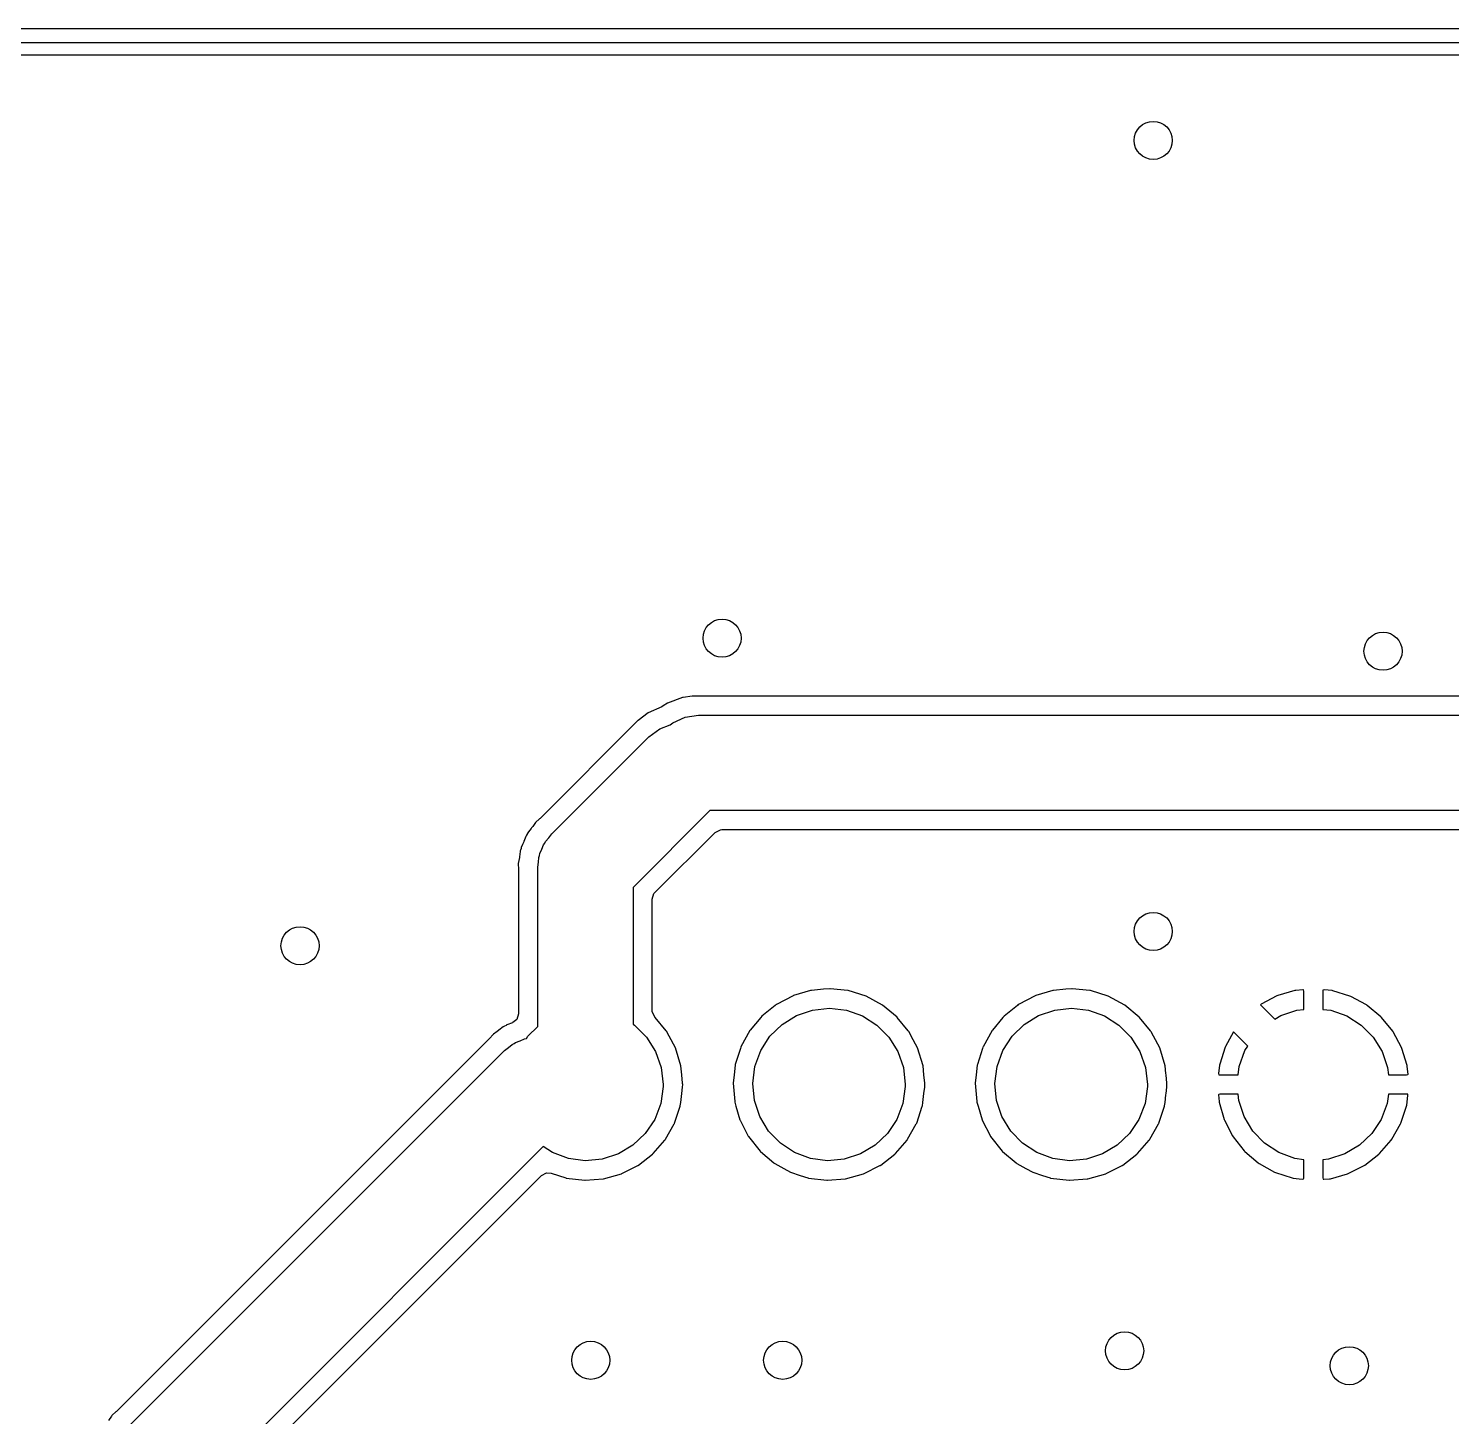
# Model space of a CAD drawing. Extents: x 0.4 to 11.3, y -7.9 to -0.4.
# Drawn here: x 4.63 to 5.218, y -3.177 to -2.603 of the extents above; entities that cross this region are included whole.
import ezdxf

# ---------------------------------------------------------------- set-up
doc = ezdxf.new("R2010")
doc.units = 0
doc.header["$MEASUREMENT"] = 0
doc.layers.add('BLACK', color=7, linetype='CONTINUOUS')

msp = doc.modelspace()

# ---------------------------------------------------------------- linework, layer by layer
at = {"layer": 'BLACK', "linetype": 'CONTINUOUS'}
for p, q in [((3.61811, -2.60335), (7.14, -2.60335)), ((7.13705, -2.60925), (3.62107, -2.60925)), ((3.62992, -2.61419), (7.12821, -2.61419)), ((4.90009, -2.87973), (4.89384, -2.88209)), ((4.90032, -2.8797), (4.90009, -2.87973)), ((4.90414, -2.87924), (4.90032, -2.8797)), ((4.90032, -2.8797), (4.90032, -2.8797)), ((4.90504, -2.87913), (4.90414, -2.87924)), ((5.40578, -2.87913), (4.90504, -2.87913)), ((4.89153, -2.8836), (4.88586, -2.88609)), ((4.89217, -2.88324), (4.89153, -2.8836)), ((4.89384, -2.88209), (4.89217, -2.88324)), ((4.88169, -2.8893), (4.84127, -2.92973)), ((4.88178, -2.88921), (4.88169, -2.8893)), ((4.88586, -2.88609), (4.88178, -2.88921)), ((4.89076, -2.89262), (4.89499, -2.89109)), ((4.89499, -2.89109), (4.89611, -2.89013)), ((4.89611, -2.89013), (4.90119, -2.88782)), ((4.90119, -2.88782), (4.90671, -2.88703)), ((4.90671, -2.88703), (5.40671, -2.88703)), ((4.84608, -2.93608), (4.88608, -2.89608)), ((4.88608, -2.89608), (4.88625, -2.89591)), ((4.88625, -2.89591), (4.89076, -2.89262)), ((4.91144, -2.9264), (4.87969, -2.95815)), ((5.39856, -2.9264), (4.91144, -2.9264)), ((4.83935, -2.93141), (4.83823, -2.93301)), ((4.84108, -2.92991), (4.83935, -2.93141)), ((4.84127, -2.92973), (4.84108, -2.92991)), ((4.83543, -2.93709), (4.8346, -2.93921)), ((4.83552, -2.93687), (4.83543, -2.93709)), ((4.83543, -2.93709), (4.83543, -2.93709)), ((4.83572, -2.93658), (4.83552, -2.93687)), ((4.83609, -2.93594), (4.83572, -2.93658)), ((4.83614, -2.93582), (4.83609, -2.93594)), ((4.83624, -2.93561), (4.83614, -2.93582)), ((4.83614, -2.93582), (4.83614, -2.93582)), ((4.83656, -2.93519), (4.83624, -2.93561)), ((4.83764, -2.93381), (4.83656, -2.93519)), ((4.83779, -2.93363), (4.83764, -2.93381)), ((4.83791, -2.93347), (4.83779, -2.93363)), ((4.83823, -2.93301), (4.83791, -2.93347)), ((4.84355, -2.93919), (4.84488, -2.93769)), ((4.84488, -2.93769), (4.84608, -2.93608)), ((4.88872, -2.96028), (4.91357, -2.93543)), ((4.91357, -2.93543), (4.91572, -2.93434)), ((4.91572, -2.93434), (4.91633, -2.93429)), ((4.91633, -2.93429), (5.39367, -2.93429)), ((4.83306, -2.94332), (4.83276, -2.94558)), ((4.83309, -2.94309), (4.83306, -2.94332)), ((4.83322, -2.94275), (4.83309, -2.94309)), ((4.83342, -2.94205), (4.83322, -2.94275)), ((4.83345, -2.94192), (4.83342, -2.94205)), ((4.83349, -2.94169), (4.83345, -2.94192)), ((4.83402, -2.94051), (4.83349, -2.94169)), ((4.83452, -2.9394), (4.83402, -2.94051)), ((4.8346, -2.93921), (4.83452, -2.9394)), ((4.84105, -2.94503), (4.84118, -2.94424)), ((4.84118, -2.94424), (4.84203, -2.94243)), ((4.84203, -2.94243), (4.84273, -2.94055)), ((4.84273, -2.94055), (4.84321, -2.93991)), ((4.84321, -2.93991), (4.84355, -2.93919)), ((4.83273, -2.94578), (4.83227, -2.94826)), ((4.83227, -2.94826), (4.83229, -2.94849)), ((4.83229, -2.94849), (4.83241, -2.95071)), ((4.83276, -2.94558), (4.83273, -2.94578)), ((4.84031, -2.95), (4.84032, -2.94976)), ((4.84031, -3.01565), (4.84031, -2.95)), ((4.84032, -2.94976), (4.84063, -2.94778)), ((4.84063, -2.94778), (4.84077, -2.94577)), ((4.84077, -2.94577), (4.84105, -2.94503)), ((4.83241, -2.95071), (4.83242, -2.95093)), ((4.83242, -2.95093), (4.83242, -3.01044)), ((4.87969, -2.95815), (4.87969, -3.01465)), ((4.88758, -2.96304), (4.88832, -2.96075)), ((4.88832, -2.96075), (4.88872, -2.96028)), ((4.88758, -3.00903), (4.88758, -2.96304)), ((4.94576, -3.00291), (4.93892, -3.00649)), ((4.94595, -3.00285), (4.94576, -3.00291)), ((4.95299, -3.00078), (4.94595, -3.00285)), ((4.94595, -3.00285), (4.94595, -3.00285)), ((4.95317, -3.00073), (4.95299, -3.00078)), ((4.95299, -3.00078), (4.95299, -3.00078)), ((4.95336, -3.00071), (4.95317, -3.00073)), ((4.95834, -3.00026), (4.95336, -3.00071)), ((4.95336, -3.00071), (4.95336, -3.00071)), ((4.96087, -3.00003), (4.95834, -3.00026)), ((4.96106, -3.00005), (4.96087, -3.00003)), ((4.96836, -3.00081), (4.96106, -3.00005)), ((4.96106, -3.00005), (4.96106, -3.00005)), ((4.96855, -3.00083), (4.96836, -3.00081)), ((4.96836, -3.00081), (4.96836, -3.00081)), ((4.97593, -3.00312), (4.96855, -3.00083)), ((4.98272, -3.00679), (4.97593, -3.00312)), ((5.04576, -3.00291), (5.03892, -3.00649)), ((5.04595, -3.00285), (5.04576, -3.00291)), ((5.05299, -3.00078), (5.04595, -3.00285)), ((5.04595, -3.00285), (5.04595, -3.00285)), ((5.05317, -3.00073), (5.05299, -3.00078)), ((5.05299, -3.00078), (5.05299, -3.00078)), ((5.05336, -3.00071), (5.05317, -3.00073)), ((5.05834, -3.00026), (5.05336, -3.00071)), ((5.05336, -3.00071), (5.05336, -3.00071)), ((5.06087, -3.00003), (5.05834, -3.00026)), ((5.06106, -3.00005), (5.06087, -3.00003)), ((5.06836, -3.00081), (5.06106, -3.00005)), ((5.06106, -3.00005), (5.06106, -3.00005)), ((5.06855, -3.00083), (5.06836, -3.00081)), ((5.06836, -3.00081), (5.06836, -3.00081)), ((5.07593, -3.00312), (5.06855, -3.00083)), ((5.08272, -3.00679), (5.07593, -3.00312)), ((5.1456, -3.00301), (5.1391, -3.00642)), ((5.14595, -3.00287), (5.1456, -3.00301)), ((5.15299, -3.0008), (5.14595, -3.00287)), ((5.15337, -3.00073), (5.15299, -3.0008)), ((5.15626, -3.00047), (5.15337, -3.00073)), ((5.1564, -3.00048), (5.15626, -3.00047)), ((5.15649, -3.00055), (5.1564, -3.00048)), ((5.15665, -3.00105), (5.15649, -3.00055)), ((5.15665, -3.00855), (5.15665, -3.00105)), ((5.16456, -3.00068), (5.16453, -3.00084)), ((5.16453, -3.00084), (5.16453, -3.00855)), ((5.16463, -3.00061), (5.16456, -3.00068)), ((5.16514, -3.0005), (5.16463, -3.00061)), ((5.16836, -3.00083), (5.16514, -3.0005)), ((5.16873, -3.00091), (5.16836, -3.00083)), ((5.17574, -3.00308), (5.16873, -3.00091)), ((5.17609, -3.00323), (5.17574, -3.00308)), ((4.88762, -3.00963), (4.88758, -3.00903)), ((4.93839, -3.00691), (4.9329, -3.01133)), ((4.93877, -3.00661), (4.93839, -3.00691)), ((4.93892, -3.00649), (4.93877, -3.00661)), ((4.93877, -3.00661), (4.93877, -3.00661)), ((4.94718, -3.01111), (4.95383, -3.00884)), ((4.95383, -3.00884), (4.96081, -3.00811)), ((4.96081, -3.00811), (4.96778, -3.00894)), ((4.96778, -3.00894), (4.9744, -3.0113)), ((4.98868, -3.01172), (4.98272, -3.00679)), ((5.03839, -3.00691), (5.0329, -3.01133)), ((5.03877, -3.00661), (5.03839, -3.00691)), ((5.03892, -3.00649), (5.03877, -3.00661)), ((5.03877, -3.00661), (5.03877, -3.00661)), ((5.04718, -3.01111), (5.05383, -3.00884)), ((5.05383, -3.00884), (5.06081, -3.00811)), ((5.06081, -3.00811), (5.06778, -3.00894)), ((5.06778, -3.00894), (5.0744, -3.0113)), ((5.08868, -3.01172), (5.08272, -3.00679)), ((5.13878, -3.00662), (5.13876, -3.00664)), ((5.13876, -3.00664), (5.14473, -3.01261)), ((5.1391, -3.00642), (5.13878, -3.00662)), ((5.14718, -3.01111), (5.15383, -3.00884)), ((5.15383, -3.00884), (5.15665, -3.00855)), ((5.16453, -3.00855), (5.16778, -3.00894)), ((5.16778, -3.00894), (5.1744, -3.0113)), ((5.18255, -3.00672), (5.17609, -3.00323)), ((5.18286, -3.00693), (5.18255, -3.00672)), ((5.18851, -3.01161), (5.18286, -3.00693)), ((4.82987, -3.0141), (4.82752, -3.01499)), ((4.83006, -3.01402), (4.82987, -3.0141)), ((4.83009, -3.01401), (4.83006, -3.01402)), ((4.83168, -3.01273), (4.83009, -3.01401)), ((4.83242, -3.01044), (4.83168, -3.01273)), ((4.87969, -3.01465), (4.88033, -3.01506)), ((4.88868, -3.01171), (4.88762, -3.00963)), ((4.88868, -3.01172), (4.88868, -3.01171)), ((4.8888, -3.01186), (4.88868, -3.01172)), ((4.89333, -3.01742), (4.8888, -3.01186)), ((4.93244, -3.01188), (4.92805, -3.0171)), ((4.9329, -3.01133), (4.93244, -3.01188)), ((4.93618, -3.0197), (4.9412, -3.01479)), ((4.9412, -3.01479), (4.94718, -3.01111)), ((4.9744, -3.0113), (4.98033, -3.01506)), ((4.9888, -3.01186), (4.98868, -3.01172)), ((4.99333, -3.01742), (4.9888, -3.01186)), ((4.9888, -3.01186), (4.9888, -3.01186)), ((5.03244, -3.01188), (5.02805, -3.0171)), ((5.0329, -3.01133), (5.03244, -3.01188)), ((5.03618, -3.0197), (5.0412, -3.01479)), ((5.0412, -3.01479), (5.04718, -3.01111)), ((5.0744, -3.0113), (5.08033, -3.01506)), ((5.0888, -3.01186), (5.08868, -3.01172)), ((5.09333, -3.01742), (5.0888, -3.01186)), ((5.0888, -3.01186), (5.0888, -3.01186)), ((5.14473, -3.01261), (5.14718, -3.01111)), ((5.1744, -3.0113), (5.18033, -3.01506)), ((5.18878, -3.01188), (5.18851, -3.01161)), ((5.19342, -3.01757), (5.18878, -3.01188)), ((4.82024, -3.02076), (4.66631, -3.17469)), ((4.82039, -3.0206), (4.82024, -3.02076)), ((4.82187, -3.01894), (4.82039, -3.0206)), ((4.82202, -3.01877), (4.82187, -3.01894)), ((4.82187, -3.01894), (4.82187, -3.01894)), ((4.82352, -3.01774), (4.82202, -3.01877)), ((4.82409, -3.01734), (4.82352, -3.01774)), ((4.82426, -3.01722), (4.82409, -3.01734)), ((4.82607, -3.01584), (4.82426, -3.01722)), ((4.82625, -3.01569), (4.82607, -3.01584)), ((4.82607, -3.01584), (4.82607, -3.01584)), ((4.82658, -3.01555), (4.82625, -3.01569)), ((4.82722, -3.01519), (4.82658, -3.01555)), ((4.82733, -3.01512), (4.82722, -3.01519)), ((4.82752, -3.01499), (4.82733, -3.01512)), ((4.82733, -3.01512), (4.82733, -3.01512)), ((4.83304, -3.02154), (4.83487, -3.02071)), ((4.83487, -3.02071), (4.8356, -3.02061)), ((4.8356, -3.02061), (4.83618, -3.0197)), ((4.83618, -3.0197), (4.84031, -3.01565)), ((4.88033, -3.01506), (4.88527, -3.02004)), ((4.88527, -3.02004), (4.88899, -3.026)), ((4.89356, -3.0177), (4.89333, -3.01742)), ((4.89365, -3.01787), (4.89356, -3.0177)), ((4.89456, -3.01959), (4.89365, -3.01787)), ((4.89365, -3.01787), (4.89365, -3.01787)), ((4.89718, -3.02452), (4.89456, -3.01959)), ((4.92793, -3.01724), (4.92421, -3.02401)), ((4.92805, -3.0171), (4.92793, -3.01724)), ((4.92805, -3.0171), (4.92805, -3.0171)), ((4.93238, -3.0256), (4.93618, -3.0197)), ((4.98033, -3.01506), (4.98527, -3.02004)), ((4.98527, -3.02004), (4.98899, -3.026)), ((4.99356, -3.0177), (4.99333, -3.01742)), ((4.99365, -3.01787), (4.99356, -3.0177)), ((4.99456, -3.01959), (4.99365, -3.01787)), ((4.99365, -3.01787), (4.99365, -3.01787)), ((4.99718, -3.02452), (4.99456, -3.01959)), ((5.02793, -3.01724), (5.02421, -3.02401)), ((5.02805, -3.0171), (5.02793, -3.01724)), ((5.02805, -3.0171), (5.02805, -3.0171)), ((5.03238, -3.0256), (5.03618, -3.0197)), ((5.08033, -3.01506), (5.08527, -3.02004)), ((5.08527, -3.02004), (5.08899, -3.026)), ((5.09356, -3.0177), (5.09333, -3.01742)), ((5.09365, -3.01787), (5.09356, -3.0177)), ((5.09456, -3.01959), (5.09365, -3.01787)), ((5.09365, -3.01787), (5.09365, -3.01787)), ((5.09718, -3.02452), (5.09456, -3.01959)), ((5.12765, -3.0178), (5.12432, -3.02385)), ((5.13358, -3.02373), (5.12765, -3.0178)), ((5.18033, -3.01506), (5.18527, -3.02004)), ((5.18527, -3.02004), (5.18899, -3.026)), ((5.19363, -3.01788), (5.19342, -3.01757)), ((5.19708, -3.02436), (5.19363, -3.01788)), ((4.67112, -3.18104), (4.82647, -3.02569)), ((4.82647, -3.02569), (4.82665, -3.02552)), ((4.82665, -3.02552), (4.82827, -3.02433)), ((4.82827, -3.02433), (4.82979, -3.02302)), ((4.82979, -3.02302), (4.83051, -3.02269)), ((4.83051, -3.02269), (4.83115, -3.02223)), ((4.83115, -3.02223), (4.83304, -3.02154)), ((4.88899, -3.026), (4.8913, -3.03263)), ((4.89942, -3.03192), (4.89718, -3.02452)), ((4.92399, -3.02471), (4.92188, -3.03138)), ((4.92415, -3.0242), (4.92399, -3.02471)), ((4.92421, -3.02401), (4.92415, -3.0242)), ((4.92415, -3.0242), (4.92415, -3.0242)), ((4.92998, -3.0322), (4.93238, -3.0256)), ((4.98899, -3.026), (4.9913, -3.03263)), ((4.99942, -3.03192), (4.99718, -3.02452)), ((5.02399, -3.02471), (5.02188, -3.03138)), ((5.02415, -3.0242), (5.02399, -3.02471)), ((5.02421, -3.02401), (5.02415, -3.0242)), ((5.02415, -3.0242), (5.02415, -3.0242)), ((5.02998, -3.0322), (5.03238, -3.0256)), ((5.08899, -3.026), (5.0913, -3.03263)), ((5.09942, -3.03192), (5.09718, -3.02452)), ((5.12417, -3.0242), (5.12195, -3.0312)), ((5.12432, -3.02385), (5.12417, -3.0242)), ((5.12998, -3.0322), (5.13238, -3.0256)), ((5.13238, -3.0256), (5.13358, -3.02373)), ((5.18899, -3.026), (5.1913, -3.03263)), ((5.19722, -3.02471), (5.19708, -3.02436)), ((5.19934, -3.03174), (5.19722, -3.02471)), ((4.89977, -3.03555), (4.89942, -3.03192)), ((4.92185, -3.03157), (4.9214, -3.03557)), ((4.92188, -3.03138), (4.92185, -3.03157)), ((4.92185, -3.03157), (4.92185, -3.03157)), ((4.9291, -3.03917), (4.92998, -3.0322)), ((4.99977, -3.03555), (4.99942, -3.03192)), ((5.02185, -3.03157), (5.0214, -3.03557)), ((5.02188, -3.03138), (5.02185, -3.03157)), ((5.02185, -3.03157), (5.02185, -3.03157)), ((5.0291, -3.03917), (5.02998, -3.0322)), ((5.09972, -3.03506), (5.09942, -3.03192)), ((5.12187, -3.03157), (5.12148, -3.03506)), ((5.12195, -3.0312), (5.12187, -3.03157)), ((5.12954, -3.03567), (5.12998, -3.0322)), ((5.19942, -3.03211), (5.19934, -3.03174)), ((5.19973, -3.03527), (5.19942, -3.03211)), ((4.8913, -3.03263), (4.89209, -3.03961)), ((4.90012, -3.03905), (4.89977, -3.03555)), ((4.9214, -3.03557), (4.92101, -3.03905)), ((4.9913, -3.03263), (4.99209, -3.03961)), ((5.00012, -3.03905), (4.99977, -3.03555)), ((5.0214, -3.03557), (5.02101, -3.03905)), ((5.0913, -3.03263), (5.09209, -3.03961)), ((5.09977, -3.03555), (5.09972, -3.03506)), ((5.10012, -3.03905), (5.09977, -3.03555)), ((5.12148, -3.03506), (5.12159, -3.03557)), ((5.12159, -3.03557), (5.12165, -3.03563)), ((5.12165, -3.03563), (5.12183, -3.03567)), ((5.12183, -3.03567), (5.12954, -3.03567)), ((5.1913, -3.03263), (5.19165, -3.03567)), ((5.19165, -3.03567), (5.19915, -3.03567)), ((5.19915, -3.03567), (5.19965, -3.03551)), ((5.19965, -3.03551), (5.19971, -3.03542)), ((5.19971, -3.03542), (5.19973, -3.03527)), ((4.89207, -3.04049), (4.8911, -3.04744)), ((4.89209, -3.03961), (4.89207, -3.04049)), ((4.89936, -3.04703), (4.89982, -3.04338)), ((4.89982, -3.04338), (4.90016, -3.04071)), ((4.90014, -3.03924), (4.90012, -3.03905)), ((4.90017, -3.03961), (4.90014, -3.03924)), ((4.90016, -3.04071), (4.90017, -3.03961)), ((4.92101, -3.03905), (4.92114, -3.0406)), ((4.92114, -3.0406), (4.92164, -3.04656)), ((4.92978, -3.04615), (4.9291, -3.03917)), ((4.99207, -3.04049), (4.9911, -3.04744)), ((4.99209, -3.03961), (4.99207, -3.04049)), ((4.99936, -3.04703), (4.99982, -3.04338)), ((4.99982, -3.04338), (5.00016, -3.04071)), ((5.00014, -3.03924), (5.00012, -3.03905)), ((5.00017, -3.03961), (5.00014, -3.03924)), ((5.00016, -3.04071), (5.00017, -3.03961)), ((5.02101, -3.03905), (5.02114, -3.0406)), ((5.02114, -3.0406), (5.02164, -3.04656)), ((5.02978, -3.04615), (5.0291, -3.03917)), ((5.09207, -3.04049), (5.0911, -3.04744)), ((5.09209, -3.03961), (5.09207, -3.04049)), ((5.09936, -3.04703), (5.09975, -3.04393)), ((5.09975, -3.04393), (5.09982, -3.04338)), ((5.09982, -3.04338), (5.10016, -3.04071)), ((5.10014, -3.03924), (5.10012, -3.03905)), ((5.10017, -3.03961), (5.10014, -3.03924)), ((5.10016, -3.04071), (5.10017, -3.03961)), ((5.12146, -3.0438), (5.12144, -3.04393)), ((5.12144, -3.04393), (5.12166, -3.04656)), ((5.12153, -3.04371), (5.12146, -3.0438)), ((5.12203, -3.04354), (5.12153, -3.04371)), ((5.12953, -3.04354), (5.12203, -3.04354)), ((5.12978, -3.04615), (5.12953, -3.04354)), ((5.19164, -3.04354), (5.1911, -3.04744)), ((5.19935, -3.04354), (5.19164, -3.04354)), ((5.19919, -3.04818), (5.1997, -3.04416)), ((5.19955, -3.04359), (5.19935, -3.04354)), ((5.1996, -3.04364), (5.19955, -3.04359)), ((5.1997, -3.04416), (5.1996, -3.04364)), ((4.8911, -3.04744), (4.8886, -3.054)), ((4.89681, -3.05552), (4.89913, -3.04856)), ((4.89913, -3.04856), (4.89919, -3.04838)), ((4.89913, -3.04856), (4.89913, -3.04856)), ((4.89919, -3.04838), (4.89936, -3.04703)), ((4.92164, -3.04656), (4.92166, -3.04675)), ((4.92166, -3.04675), (4.92171, -3.04693)), ((4.92171, -3.04693), (4.92171, -3.04693)), ((4.92171, -3.04693), (4.92218, -3.04856)), ((4.92218, -3.04856), (4.92379, -3.05418)), ((4.932, -3.05282), (4.92978, -3.04615)), ((4.9911, -3.04744), (4.9886, -3.054)), ((4.99681, -3.05552), (4.99913, -3.04856)), ((4.99913, -3.04856), (4.99919, -3.04838)), ((4.99913, -3.04856), (4.99913, -3.04856)), ((4.99919, -3.04838), (4.99936, -3.04703)), ((5.02164, -3.04656), (5.02166, -3.04675)), ((5.02166, -3.04675), (5.02171, -3.04693)), ((5.02171, -3.04693), (5.02171, -3.04693)), ((5.02171, -3.04693), (5.02218, -3.04856)), ((5.02218, -3.04856), (5.02379, -3.05418)), ((5.032, -3.05282), (5.02978, -3.04615)), ((5.0911, -3.04744), (5.0886, -3.054)), ((5.09681, -3.05552), (5.09913, -3.04856)), ((5.09913, -3.04856), (5.09919, -3.04838)), ((5.09913, -3.04856), (5.09913, -3.04856)), ((5.09919, -3.04838), (5.09936, -3.04703)), ((5.12166, -3.04656), (5.12173, -3.04693)), ((5.12173, -3.04693), (5.12376, -3.05399)), ((5.132, -3.05282), (5.12978, -3.04615)), ((5.1911, -3.04744), (5.1886, -3.054)), ((5.19679, -3.05552), (5.19911, -3.04855)), ((5.19911, -3.04855), (5.19919, -3.04818)), ((4.8886, -3.054), (4.88472, -3.05985)), ((4.89303, -3.06224), (4.89665, -3.05587)), ((4.89665, -3.05587), (4.89675, -3.05571)), ((4.89665, -3.05587), (4.89665, -3.05587)), ((4.89675, -3.05571), (4.89681, -3.05552)), ((4.92379, -3.05418), (4.92388, -3.05435)), ((4.92388, -3.05435), (4.92723, -3.06088)), ((4.93564, -3.05882), (4.932, -3.05282)), ((4.9886, -3.054), (4.98472, -3.05985)), ((4.99303, -3.06224), (4.99665, -3.05587)), ((4.99665, -3.05587), (4.99675, -3.05571)), ((4.99665, -3.05587), (4.99665, -3.05587)), ((4.99675, -3.05571), (4.99681, -3.05552)), ((5.02379, -3.05418), (5.02388, -3.05435)), ((5.02388, -3.05435), (5.02723, -3.06088)), ((5.03564, -3.05882), (5.032, -3.05282)), ((5.0886, -3.054), (5.08472, -3.05985)), ((5.09303, -3.06224), (5.09665, -3.05587)), ((5.09665, -3.05587), (5.09666, -3.05587)), ((5.09666, -3.05587), (5.09675, -3.05571)), ((5.09675, -3.05571), (5.09681, -3.05552)), ((5.12376, -3.05399), (5.1239, -3.05434)), ((5.1239, -3.05434), (5.12725, -3.06087)), ((5.13564, -3.05882), (5.132, -3.05282)), ((5.1886, -3.054), (5.18472, -3.05985)), ((5.19301, -3.06224), (5.19664, -3.05586)), ((5.19664, -3.05586), (5.19679, -3.05552)), ((4.88472, -3.05985), (4.87963, -3.06469)), ((4.92723, -3.06088), (4.92723, -3.06088)), ((4.92723, -3.06088), (4.92732, -3.06105)), ((4.92732, -3.06105), (4.93212, -3.0671)), ((4.94051, -3.06387), (4.93564, -3.05882)), ((4.98472, -3.05985), (4.97963, -3.06469)), ((5.02723, -3.06088), (5.02723, -3.06088)), ((5.02723, -3.06088), (5.02732, -3.06105)), ((5.02732, -3.06105), (5.03212, -3.0671)), ((5.04051, -3.06387), (5.03564, -3.05882)), ((5.08472, -3.05985), (5.07963, -3.06469)), ((5.12725, -3.06087), (5.12746, -3.06119)), ((5.12746, -3.06119), (5.13201, -3.06694)), ((5.14051, -3.06387), (5.13564, -3.05882)), ((5.18472, -3.05985), (5.17963, -3.06469)), ((4.8426, -3.06524), (4.70472, -3.20311)), ((4.84639, -3.06772), (4.8426, -3.06524)), ((4.85297, -3.07017), (4.84639, -3.06772)), ((4.87963, -3.06469), (4.8736, -3.06829)), ((4.88802, -3.06811), (4.89281, -3.06257)), ((4.89281, -3.06257), (4.89293, -3.06242)), ((4.89281, -3.06257), (4.89281, -3.06257)), ((4.89293, -3.06242), (4.89303, -3.06224)), ((4.93212, -3.0671), (4.93226, -3.06722)), ((4.93226, -3.06722), (4.93226, -3.06722)), ((4.93226, -3.06722), (4.93786, -3.07198)), ((4.94639, -3.06772), (4.94051, -3.06387)), ((4.95297, -3.07017), (4.94639, -3.06772)), ((4.97963, -3.06469), (4.9736, -3.06829)), ((4.98802, -3.06811), (4.99281, -3.06257)), ((4.99281, -3.06257), (4.99293, -3.06242)), ((4.99281, -3.06257), (4.99281, -3.06257)), ((4.99293, -3.06242), (4.99303, -3.06224)), ((5.03212, -3.0671), (5.03226, -3.06722)), ((5.03226, -3.06722), (5.03226, -3.06722)), ((5.03226, -3.06722), (5.03786, -3.07198)), ((5.04639, -3.06772), (5.04051, -3.06387)), ((5.05297, -3.07017), (5.04639, -3.06772)), ((5.07963, -3.06469), (5.0736, -3.06829)), ((5.08802, -3.06811), (5.09281, -3.06257)), ((5.09281, -3.06257), (5.09293, -3.06242)), ((5.09281, -3.06257), (5.09281, -3.06257)), ((5.09293, -3.06242), (5.09303, -3.06224)), ((5.13201, -3.06694), (5.13228, -3.06721)), ((5.13228, -3.06721), (5.13787, -3.07197)), ((5.14639, -3.06772), (5.14051, -3.06387)), ((5.15297, -3.07017), (5.14639, -3.06772)), ((5.17963, -3.06469), (5.1736, -3.06829)), ((5.188, -3.06811), (5.19279, -3.06255)), ((5.19279, -3.06255), (5.19301, -3.06224)), ((4.85993, -3.0711), (4.85297, -3.07017)), ((4.86692, -3.07046), (4.85993, -3.0711)), ((4.8736, -3.06829), (4.86692, -3.07046)), ((4.87507, -3.07642), (4.88163, -3.07311)), ((4.88163, -3.07311), (4.8818, -3.07303)), ((4.88163, -3.07311), (4.88163, -3.07311)), ((4.8818, -3.07303), (4.88195, -3.07291)), ((4.88195, -3.07291), (4.88774, -3.06839)), ((4.88774, -3.06839), (4.88789, -3.06827)), ((4.88774, -3.06839), (4.88774, -3.06839)), ((4.88789, -3.06827), (4.88802, -3.06811)), ((4.93786, -3.07198), (4.93786, -3.07198)), ((4.93786, -3.07198), (4.938, -3.07211)), ((4.938, -3.07211), (4.93817, -3.0722)), ((4.93817, -3.0722), (4.93817, -3.0722)), ((4.93817, -3.0722), (4.9419, -3.07429)), ((4.95993, -3.0711), (4.95297, -3.07017)), ((4.96692, -3.07046), (4.95993, -3.0711)), ((4.9736, -3.06829), (4.96692, -3.07046)), ((4.97507, -3.07642), (4.98163, -3.07311)), ((4.98163, -3.07311), (4.9818, -3.07303)), ((4.98163, -3.07311), (4.98163, -3.07311)), ((4.9818, -3.07303), (4.98195, -3.07291)), ((4.98195, -3.07291), (4.98774, -3.06839)), ((4.98774, -3.06839), (4.98789, -3.06827)), ((4.98774, -3.06839), (4.98774, -3.06839)), ((4.98789, -3.06827), (4.98802, -3.06811)), ((5.03786, -3.07198), (5.03786, -3.07198)), ((5.03786, -3.07198), (5.038, -3.07211)), ((5.038, -3.07211), (5.03817, -3.0722)), ((5.03817, -3.0722), (5.03817, -3.0722)), ((5.03817, -3.0722), (5.0419, -3.07429)), ((5.05993, -3.0711), (5.05297, -3.07017)), ((5.06692, -3.07046), (5.05993, -3.0711)), ((5.0736, -3.06829), (5.06692, -3.07046)), ((5.07507, -3.07642), (5.08163, -3.07311)), ((5.08163, -3.07311), (5.0818, -3.07303)), ((5.08163, -3.07311), (5.08163, -3.07311)), ((5.0818, -3.07303), (5.08195, -3.07291)), ((5.08195, -3.07291), (5.08774, -3.06839)), ((5.08774, -3.06839), (5.08789, -3.06827)), ((5.08774, -3.06839), (5.08774, -3.06839)), ((5.08789, -3.06827), (5.08802, -3.06811)), ((5.13787, -3.07197), (5.13818, -3.07218)), ((5.13818, -3.07218), (5.14459, -3.07577)), ((5.15665, -3.07066), (5.15297, -3.07017)), ((5.15665, -3.07836), (5.15665, -3.07066)), ((5.16692, -3.07046), (5.16453, -3.07068)), ((5.16453, -3.07068), (5.16453, -3.07817)), ((5.1736, -3.06829), (5.16692, -3.07046)), ((5.17507, -3.0764), (5.18162, -3.07309)), ((5.18162, -3.07309), (5.18194, -3.07289)), ((5.18194, -3.07289), (5.18772, -3.06837)), ((5.18772, -3.06837), (5.188, -3.06811)), ((4.71376, -3.20524), (4.84183, -3.07717)), ((4.84183, -3.07717), (4.84398, -3.07607)), ((4.84398, -3.07607), (4.84579, -3.07622)), ((4.84579, -3.07622), (4.85191, -3.0782)), ((4.85191, -3.0782), (4.85191, -3.0782)), ((4.85191, -3.0782), (4.85209, -3.07826)), ((4.85209, -3.07826), (4.85976, -3.07918)), ((4.85976, -3.07918), (4.85995, -3.07916)), ((4.85995, -3.07916), (4.86727, -3.0786)), ((4.85995, -3.07916), (4.85995, -3.07916)), ((4.86727, -3.0786), (4.86746, -3.07859)), ((4.86727, -3.0786), (4.86727, -3.0786)), ((4.86746, -3.07859), (4.8749, -3.07651)), ((4.8749, -3.07651), (4.87507, -3.07642)), ((4.87507, -3.07642), (4.87507, -3.07642)), ((4.9419, -3.07429), (4.94474, -3.07588)), ((4.94474, -3.07588), (4.94872, -3.07717)), ((4.94872, -3.07717), (4.95191, -3.0782)), ((4.95191, -3.0782), (4.95191, -3.0782)), ((4.95191, -3.0782), (4.95209, -3.07826)), ((4.95209, -3.07826), (4.95976, -3.07918)), ((4.95976, -3.07918), (4.95995, -3.07916)), ((4.95995, -3.07916), (4.96727, -3.0786)), ((4.95995, -3.07916), (4.95995, -3.07916)), ((4.96727, -3.0786), (4.96746, -3.07859)), ((4.96727, -3.0786), (4.96727, -3.0786)), ((4.96746, -3.07859), (4.9749, -3.07651)), ((4.9749, -3.07651), (4.97507, -3.07642)), ((4.97507, -3.07642), (4.97507, -3.07642)), ((5.0419, -3.07429), (5.04474, -3.07588)), ((5.04474, -3.07588), (5.04872, -3.07717)), ((5.04872, -3.07717), (5.05191, -3.0782)), ((5.05191, -3.0782), (5.05191, -3.0782)), ((5.05191, -3.0782), (5.05209, -3.07826)), ((5.05209, -3.07826), (5.05976, -3.07918)), ((5.05976, -3.07918), (5.05995, -3.07916)), ((5.05995, -3.07916), (5.06727, -3.0786)), ((5.05995, -3.07916), (5.05995, -3.07916)), ((5.06727, -3.0786), (5.06746, -3.07859)), ((5.06727, -3.0786), (5.06727, -3.0786)), ((5.06746, -3.07859), (5.0749, -3.07651)), ((5.0749, -3.07651), (5.07507, -3.07642)), ((5.07507, -3.07642), (5.07507, -3.07642)), ((5.14459, -3.07577), (5.14493, -3.07592)), ((5.14493, -3.07592), (5.15191, -3.07819)), ((5.15191, -3.07819), (5.15228, -3.07827)), ((5.15228, -3.07827), (5.15604, -3.07871)), ((5.15604, -3.07871), (5.15656, -3.07861)), ((5.15656, -3.07861), (5.15661, -3.07855)), ((5.15661, -3.07855), (5.15665, -3.07836)), ((5.16453, -3.07817), (5.16469, -3.07867)), ((5.16469, -3.07867), (5.16479, -3.07875)), ((5.16479, -3.07875), (5.16491, -3.07876)), ((5.16491, -3.07876), (5.16727, -3.07858)), ((5.16727, -3.07858), (5.16764, -3.07851)), ((5.16764, -3.07851), (5.17471, -3.07654)), ((5.17471, -3.07654), (5.17507, -3.0764)), ((4.66424, -3.17659), (4.66301, -3.17835)), ((4.66426, -3.17656), (4.66424, -3.17659)), ((4.66439, -3.17637), (4.66426, -3.17656)), ((4.66426, -3.17656), (4.66426, -3.17656)), ((4.66461, -3.17618), (4.66439, -3.17637)), ((4.66612, -3.17487), (4.66461, -3.17618)), ((4.66631, -3.17469), (4.66612, -3.17487))]:
    msp.add_line(p, q, dxfattribs=at)
at = {"layer": 'BLACK'}
for centre in [(5.09449, -2.64961), (4.91644, -2.85522), (5.18939, -2.86061), (5.09449, -2.97638), (4.74213, -2.98228), (5.08268, -3.14961), (4.8622, -3.15354), (4.94148, -3.15354), (5.17547, -3.15578)]:
    msp.add_circle(centre, 0.00787, dxfattribs=at)

doc.saveas('drawing.dxf')
